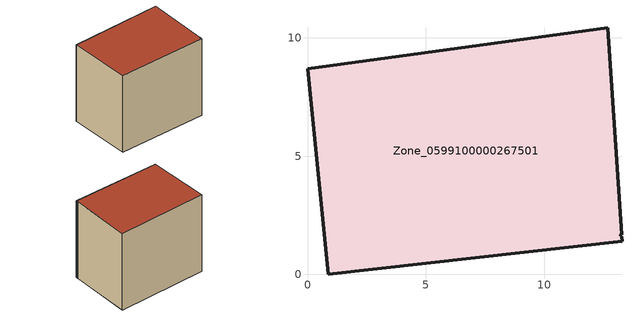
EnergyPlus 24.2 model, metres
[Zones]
Zone_0599100000267501
 floor ground (C_G): 12.69,10.44 13.27,1.69 13.2,1.68 13.28,1.6 13.29,1.4 0.87,0 0,8.7 z0
 wall outside (C_F): 0.87,0 13.29,1.4 13.28,1.6 13.2,1.68 13.27,1.69 12.69,10.44 0,8.7 0.87,0 z0:11.03
 roof outside (C_R): 13.27,1.69 12.69,10.44 0,8.7 0.87,0 13.29,1.4 13.28,1.6 13.2,1.68 z11.03
[BUILDING]
Pand.0599100000267501: North Axis=0; Terrain=City; Loads Convergence Tolerance Value=0.04; Temperature Convergence Tolerance Value=0.4; Solar Distribution=FullExterior; Maximum Number of Warmup Days=25; Minimum Number of Warmup Days=1
[Site:Location]
Rotterdam.The.Hague.AP_ZH_NLD Design_Conditions: Latitude=51.96; Longitude=4.45; Time Zone=1; Elevation=-4.5
[SITE:GROUNDTEMPERATURE:BUILDINGSURFACE]
18, 18, 18, 18, 18, 18, 18, 18, 18, 18, 18, 18
[MATERIAL] Thermal Absorptance=0.9; Solar Absorptance=0.7; Visible Absorptance=0.7
Name | Roughness | Thickness | Conductivity | Density | Specific Heat
G.TI.1946 | MediumSmooth | 0.15 | 1 | 540 | 1210
F.TI.1946 | Rough | 0.3 | 0.857143 | 1920 | 840
R.TI.1946 | MediumRough | 0.2 | 0.1 | 1500 | 1000
[CONSTRUCTION]
C_G: G.TI.1946
C_F: F.TI.1946
C_R: R.TI.1946
[ZONE]
Zone_0599100000267501: Type=1; Multiplier=1; Ceiling Height=Autocalculate; Volume=Autocalculate; Floor Area=autocalculate; Part of Total Floor Area=Yes
[ZONEINFILTRATION:DESIGNFLOWRATE]
Infil_Zone_0599100000267501: Zone or ZoneList or Space or SpaceList=Zone_0599100000267501; Schedule=AlwaysOn; Design Flow Rate Calculation Method=Flow/Area; Flow Rate per Floor Area=0.003; Constant Term Coefficient=1; Temperature Term Coefficient=0; Velocity Term Coefficient=0; Velocity Squared Term Coefficient=0
[HVACTEMPLATE:ZONE:IDEALLOADSAIRSYSTEM]
Zone_0599100000267501: Maximum Heating Supply Air Temperature=50; Minimum Cooling Supply Air Temperature=13; Maximum Heating Supply Air Humidity Ratio=0.0156; Minimum Cooling Supply Air Humidity Ratio=0.0077; Heating Limit=NoLimit; Cooling Limit=NoLimit; Dehumidification Control Type=ConstantSensibleHeatRatio; Cooling Sensible Heat Ratio=0.7; Dehumidification Setpoint=60; Humidification Control Type=None; Humidification Setpoint=30; Outdoor Air Method=None; Outdoor Air Flow Rate per Person=0.00944; Outdoor Air Flow Rate per Zone Floor Area=0; Outdoor Air Flow Rate per Zone=0; Demand Controlled Ventilation Type=None; Outdoor Air Economizer Type=NoEconomizer; Heat Recovery Type=None; Sensible Heat Recovery Effectiveness=0.7; Latent Heat Recovery Effectiveness=0.65
[ZONECONTROL:THERMOSTAT]
ThermostatControl_Zone_0599100000267501: Zone or ZoneList=Zone_0599100000267501; Control Type Schedule=DualSetpointControlType; Control 1=Thermostat_Zone_0599100000267501; Temperature Difference Between Cutout And Setpoint=0
[THERMOSTATSETPOINT:DUALSETPOINT]
Thermostat_Zone_0599100000267501: Heating Setpoint Temperature Schedule=HeatingSetpoint_Zone_0599100000267501; Cooling Setpoint Temperature Schedule=CoolingSetpoint_Zone_0599100000267501
[SCHEDULE:COMPACT]
HeatingSetpoint_Zone_0599100000267501: Through: 12/31, For: AllDays, Until: 24:00, 21
CoolingSetpoint_Zone_0599100000267501: Through: 12/31, For: AllDays, Until: 24:00, 24
DualSetpointControlType: Through: 12/31, For: AllDays, Until: 24:00, 4
AlwaysOn: Through: 12/31, For: AllDays, Until: 24:00, 1
